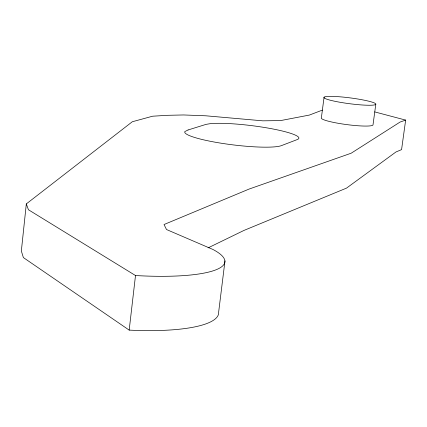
<?xml version="1.0" encoding="UTF-8"?>
<svg xmlns="http://www.w3.org/2000/svg" width="427" height="427" viewBox="0 0 427 427"><rect width="100%" height="100%" fill="white"/><g stroke="black" fill="none" stroke-linecap="round" stroke-linejoin="round"><path stroke-width="0.64" d="M322.332 110.129L309.356 115.071L280.576 120.59L262.781 120.83L205.819 115.797L183.557 114.959L167.475 115.311L152.61 116.208L132.306 121.748L26.314 203.909L21.35 250.996L23.373 257.572L129.178 330.108A113.368 26.933 6.1 0 0 218.661 312.02L224.992 260.844M129.178 330.108L135.503 275.532A113.892 23.8 6.2 0 0 212.95 249.475L166.493 229.523L164.037 224.527L249.16 189.038L351.159 153.218L400.067 122.058L405.65 120.094L401.572 149.631L395.946 151.98L346.489 188.131L243.988 230.415L208.093 247.863M324.072 97.18L321.387 117.729A26.127 3.219 7.5 0 0 344.819 124.332A26.127 3.219 7.5 0 0 372.99 124.983L375.781 104.369A26.175 2.925 7.4 0 0 338.616 96.705A26.175 2.925 7.4 0 0 335.28 101.37A26.175 2.925 7.4 0 0 375.781 104.369M374.719 111.906L405.65 120.094M135.503 275.532L28.428 209.753L26.314 203.909M188.099 129.957L184.854 131.564A49.644 6.971 7 0 0 225.589 143.883A49.644 6.971 7 0 0 281.43 145.623L297.176 139.592A48.432 6.592 7.1 0 0 270.51 128.522A48.432 6.592 7.1 0 0 210.543 123.622L206.124 124.353L188.099 129.957"/></g></svg>
